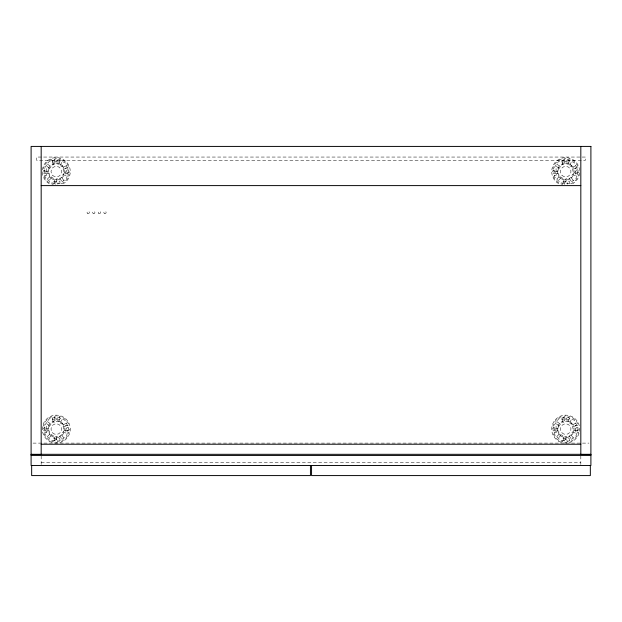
<?xml version="1.0" encoding="UTF-8"?>
<svg xmlns="http://www.w3.org/2000/svg" width="622" height="622" viewBox="0 0 622 622"><rect width="100%" height="100%" fill="white"/><g stroke="black" fill="none" stroke-linecap="round" stroke-linejoin="round"><path stroke-width="0.47" stroke-dasharray="3.11 2.33" d="M54.238 183.14L54.557 179.455L56.664 179.634L56.345 183.319M54.238 440.648L54.557 436.963L56.664 437.142L56.345 440.827M563.656 183.14L563.975 179.455L566.082 179.634L565.763 183.319M563.656 440.648L563.975 436.963L566.082 437.142L565.763 440.827M60.248 160.585L58.686 163.944L60.606 164.83L62.161 161.479M60.248 418.093L58.686 421.452L60.606 422.338L62.161 418.987M569.666 160.585L568.104 163.944L570.024 164.83L571.579 161.479M569.666 418.093L568.104 421.452L570.024 422.338L571.579 418.987M47.311 179.12L49.916 176.508L51.416 177.993L48.804 180.613M47.311 436.628L49.916 434.016L51.416 435.501L48.804 438.121M556.729 179.12L559.333 176.508L560.834 177.993L558.222 180.613M556.729 436.628L559.333 434.016L560.834 435.501L558.222 438.121M66.406 165.709L63.055 167.279L63.949 169.192L67.3 167.621M575.824 165.709L572.473 167.279L573.367 169.192L576.718 167.621M66.406 423.217L63.055 424.787L63.949 426.7L67.3 425.129M575.824 423.217L572.473 424.787L573.367 426.7L576.718 425.129M44.582 171.594L48.259 171.268L48.454 173.367L44.768 173.694M554 171.594L557.677 171.268L557.872 173.367L554.186 173.694M44.582 429.102L48.259 428.776L48.454 430.875L44.768 431.202M554 429.102L557.677 428.776L557.872 430.875L554.186 431.202M33.044 443.113L588.956 443.113M41.176 462.706L580.824 462.706M577.247 173.592L573.678 172.636L573.072 174.914L576.648 175.863M67.829 173.592L64.26 172.636L63.654 174.914L67.23 175.863M577.247 431.1L573.678 430.144L573.072 432.422L576.648 433.371M67.829 431.1L64.26 430.144L63.654 432.422L67.23 433.371M556.752 164.068L559.784 166.183L558.572 167.917L555.539 165.802M556.752 421.576L559.784 423.691L558.572 425.425L555.539 423.31M47.334 164.068L50.366 166.183L49.154 167.917L46.121 165.802M47.334 421.576L50.366 423.691L49.154 425.425L46.121 423.31M570.312 164.519L571.983 165.957M570.312 422.027L571.983 423.465M60.894 164.519L62.565 165.957M60.894 422.027L62.565 423.465M573.274 180.543L571.151 177.519L569.425 178.732L571.548 181.756M573.274 438.051L571.151 435.027L569.425 436.24L571.548 439.264M63.856 180.543L61.733 177.519L60.007 178.732L62.13 181.756M63.856 438.051L61.733 435.027L60.007 436.24L62.13 439.264M563.695 160.072L564.652 163.64L562.615 164.192L561.65 160.624M563.695 417.58L564.652 421.148L562.615 421.7L561.65 418.132M54.277 160.072L55.234 163.64L53.197 164.192L52.232 160.624M54.277 417.58L55.234 421.148L53.197 421.7L52.232 418.132M580.824 455.926L580.824 464.587M41.176 455.926L41.176 464.587M558.712 183.731A13.995 13.995 0 0 1 554.987 162.614A13.995 13.995 0 0 1 576.431 162.614A13.995 13.995 0 0 1 572.707 183.731M564.737 184.337A1.586 1.586 0 0 1 564.807 182.199A1.586 1.586 0 0 1 566.945 182.083A1.586 1.586 0 0 1 567.248 184.198M49.293 183.731A13.995 13.995 0 0 1 45.569 162.614A13.995 13.995 0 0 1 67.013 162.614A13.995 13.995 0 0 1 63.288 183.731M55.319 184.337A1.586 1.586 0 0 1 55.389 182.199A1.586 1.586 0 0 1 57.527 182.083A1.586 1.586 0 0 1 57.83 184.198M48.975 168.578L48.368 171.61L48.889 171.509L49.488 174.541L48.975 174.642L50.693 177.208L50.981 176.772L53.554 178.491L53.259 178.926L56.291 179.533L56.19 179.012L59.222 178.413L59.323 178.926L61.889 177.208L61.454 176.92L63.172 174.347L63.607 174.642L64.214 171.61L63.693 171.711L63.094 168.679L63.607 168.578L61.889 166.012L61.601 166.447L59.028 164.729L59.323 164.294L56.291 163.687L56.392 164.208L53.36 164.807L53.259 164.294L50.693 166.012L51.128 166.299L49.41 168.873L48.975 168.578M48.975 426.086L48.368 429.118L48.889 429.017L49.488 432.049L48.975 432.15L50.693 434.716L50.981 434.28L53.554 435.999L53.259 436.434L56.291 437.041L56.19 436.52L59.222 435.921L59.323 436.434L61.889 434.716L61.454 434.428L63.172 431.855L63.607 432.15L64.214 429.118L63.693 429.219L63.094 426.187L63.607 426.086L61.889 423.52L61.601 423.955L59.028 422.237L59.323 421.802L56.291 421.195L56.392 421.716L53.36 422.315L53.259 421.802L50.693 423.52L51.128 423.807L49.41 426.381L48.975 426.086M558.393 168.578L557.786 171.61L558.307 171.509L558.906 174.541L558.393 174.642L560.111 177.208L560.399 176.772L562.972 178.491L562.677 178.926L565.709 179.533L565.608 179.012L568.64 178.413L568.741 178.926L571.307 177.208L570.872 176.92L572.59 174.347L573.025 174.642L573.632 171.61L573.111 171.711L572.512 168.679L573.025 168.578L571.307 166.012L571.019 166.447L568.446 164.729L568.741 164.294L565.709 163.687L565.81 164.208L562.778 164.807L562.677 164.294L560.111 166.012L560.546 166.299L558.828 168.873L558.393 168.578M558.393 426.086L557.786 429.118L558.307 429.017L558.906 432.049L558.393 432.15L560.111 434.716L560.399 434.28L562.972 435.999L562.677 436.434L565.709 437.041L565.608 436.52L568.64 435.921L568.741 436.434L571.307 434.716L570.872 434.428L572.59 431.855L573.025 432.15L573.632 429.118L573.111 429.219L572.512 426.187L573.025 426.086L571.307 423.52L571.019 423.955L568.446 422.237L568.741 421.802L565.709 421.195L565.81 421.716L562.778 422.315L562.677 421.802L560.111 423.52L560.546 423.807L558.828 426.381L558.393 426.086M68.653 170.506L66.468 178.716L59.518 183.591L51.066 182.868L45.048 176.873L44.294 168.414L49.154 161.456L57.356 159.248L65.053 162.824L68.653 170.506M68.653 428.014L66.468 436.224L59.518 441.099L51.066 440.376L45.048 434.381L44.294 425.922L49.154 418.964L57.356 416.756L65.053 420.332L68.653 428.014M578.071 170.506L575.886 178.716L568.936 183.591L560.484 182.868L554.466 176.873L553.712 168.414L558.572 161.456L566.774 159.248L574.471 162.824L578.071 170.506M578.071 428.014L575.886 436.224L568.936 441.099L560.484 440.376L554.466 434.381L553.712 425.922L558.572 418.964L566.774 416.756L574.471 420.332L578.071 428.014M59.518 161.961L52.683 162.093L52.621 158.929A13.202 13.202 0 0 0 43.47 168.445L46.642 168.383L46.774 175.217L43.61 175.28A13.202 13.202 0 0 0 53.127 184.431L53.064 181.259L59.899 181.126L59.961 184.291A13.202 13.202 0 0 0 69.112 174.774L65.94 174.836L65.808 168.002L68.972 167.94A13.202 13.202 0 0 0 59.455 158.789L59.518 161.961M568.936 161.961L562.101 162.093L562.039 158.929A13.202 13.202 0 0 0 552.888 168.445L556.06 168.383L556.192 175.217L553.028 175.28A13.202 13.202 0 0 0 562.545 184.431L562.482 181.259L569.317 181.126L569.379 184.291A13.202 13.202 0 0 0 578.53 174.774L575.358 174.836L575.226 168.002L578.39 167.94A13.202 13.202 0 0 0 568.873 158.789L568.936 161.961M59.518 419.469L52.683 419.601L52.621 416.437A13.202 13.202 0 0 0 43.47 425.953L46.642 425.891L46.774 432.725L43.61 432.788A13.202 13.202 0 0 0 53.127 441.939L53.064 438.767L59.899 438.634L59.961 441.799A13.202 13.202 0 0 0 69.112 432.282L65.94 432.344L65.808 425.51L68.972 425.448A13.202 13.202 0 0 0 59.455 416.297L59.518 419.469M568.936 419.469L562.101 419.601L562.039 416.437A13.202 13.202 0 0 0 552.888 425.953L556.06 425.891L556.192 432.725L553.028 432.788A13.202 13.202 0 0 0 562.545 441.939L562.482 438.767L569.317 438.634L569.379 441.799A13.202 13.202 0 0 0 578.53 432.282L575.358 432.344L575.226 425.51L578.39 425.448A13.202 13.202 0 0 0 568.873 416.297L568.936 419.469M585.302 157.055L36.698 157.055L36.698 160.414L585.302 160.414L585.302 157.055M93.238 213.447A1.12 1.12 0 0 0 94.917 212.475A1.12 1.12 0 0 0 93.238 211.503A1.12 1.12 0 0 0 93.238 213.447M98.836 213.447A1.12 1.12 0 0 0 100.515 212.475A1.12 1.12 0 0 0 98.836 211.503A1.12 1.12 0 0 0 98.836 213.447M104.434 213.447A1.12 1.12 0 0 0 106.113 212.475A1.12 1.12 0 0 0 104.434 211.503A1.12 1.12 0 0 0 104.434 213.447M87.64 213.447A1.12 1.12 0 0 0 89.319 212.475A1.12 1.12 0 0 0 87.64 211.503A1.12 1.12 0 0 0 87.64 213.447M552.927 172.994A1.586 1.586 0 0 0 555.555 172.208A1.586 1.586 0 0 0 553.564 170.327A1.586 1.586 0 0 0 552.927 172.994M564.566 161.215A1.586 1.586 0 0 0 567.054 160.056A1.586 1.586 0 0 0 564.807 158.478A1.586 1.586 0 0 0 564.566 161.215M576.532 172.698A1.586 1.586 0 0 0 578.989 171.462A1.586 1.586 0 0 0 576.687 169.962A1.586 1.586 0 0 0 576.532 172.698M561.977 175.342A5.279 5.279 0 0 0 570.809 172.978A5.279 5.279 0 0 0 564.341 166.509A5.279 5.279 0 0 0 561.977 175.342M561.106 178.701A8.451 8.451 0 0 0 574.145 172.053A8.451 8.451 0 0 0 561.868 164.084A8.451 8.451 0 0 0 561.106 178.701M49.293 441.239A13.995 13.995 0 0 0 70.286 429.118A13.995 13.995 0 0 0 49.293 416.997A13.995 13.995 0 0 0 49.293 441.239M55.63 442.118A1.586 1.586 0 0 0 58.103 440.936A1.586 1.586 0 0 0 55.84 439.381A1.586 1.586 0 0 0 55.63 442.118M43.509 430.502A1.586 1.586 0 0 0 46.137 429.716A1.586 1.586 0 0 0 44.146 427.835A1.586 1.586 0 0 0 43.509 430.502M55.148 418.723A1.586 1.586 0 0 0 57.636 417.564A1.586 1.586 0 0 0 55.389 415.986A1.586 1.586 0 0 0 55.148 418.723M67.114 430.206A1.586 1.586 0 0 0 69.571 428.97A1.586 1.586 0 0 0 67.269 427.469A1.586 1.586 0 0 0 67.114 430.206M52.559 432.85A5.279 5.279 0 0 0 61.391 430.486A5.279 5.279 0 0 0 54.923 424.017A5.279 5.279 0 0 0 52.559 432.85M51.688 436.209A8.451 8.451 0 0 0 64.727 429.561A8.451 8.451 0 0 0 52.45 421.592A8.451 8.451 0 0 0 51.688 436.209M43.509 172.994A1.586 1.586 0 0 0 46.137 172.208A1.586 1.586 0 0 0 44.146 170.327A1.586 1.586 0 0 0 43.509 172.994M55.148 161.215A1.586 1.586 0 0 0 57.636 160.056A1.586 1.586 0 0 0 55.389 158.478A1.586 1.586 0 0 0 55.148 161.215M67.114 172.698A1.586 1.586 0 0 0 69.571 171.462A1.586 1.586 0 0 0 67.269 169.962A1.586 1.586 0 0 0 67.114 172.698M52.559 175.342A5.279 5.279 0 0 0 61.391 172.978A5.279 5.279 0 0 0 54.923 166.509A5.279 5.279 0 0 0 52.559 175.342M51.688 178.701A8.451 8.451 0 0 0 64.727 172.053A8.451 8.451 0 0 0 52.45 164.084A8.451 8.451 0 0 0 51.688 178.701M558.712 441.239A13.995 13.995 0 0 0 579.704 429.118A13.995 13.995 0 0 0 558.712 416.997A13.995 13.995 0 0 0 558.712 441.239M565.048 442.118A1.586 1.586 0 0 0 567.521 440.936A1.586 1.586 0 0 0 565.258 439.381A1.586 1.586 0 0 0 565.048 442.118M552.927 430.502A1.586 1.586 0 0 0 555.555 429.716A1.586 1.586 0 0 0 553.564 427.835A1.586 1.586 0 0 0 552.927 430.502M564.566 418.723A1.586 1.586 0 0 0 567.054 417.564A1.586 1.586 0 0 0 564.807 415.986A1.586 1.586 0 0 0 564.566 418.723M576.532 430.206A1.586 1.586 0 0 0 578.989 428.97A1.586 1.586 0 0 0 576.687 427.469A1.586 1.586 0 0 0 576.532 430.206M561.977 432.85A5.279 5.279 0 0 0 570.809 430.486A5.279 5.279 0 0 0 564.341 424.017A5.279 5.279 0 0 0 561.977 432.85M561.106 436.209A8.451 8.451 0 0 0 574.145 429.561A8.451 8.451 0 0 0 561.868 421.592A8.451 8.451 0 0 0 561.106 436.209"/><path stroke-width="0.93" d="M41.176 185.605L580.824 185.605M41.176 444.232L580.824 444.232M31.1 454.309L590.9 454.309M31.1 454.503L41.176 454.503L41.176 146.419M590.9 454.503L580.824 454.503L580.824 146.419M31.1 455.428L590.9 455.428M590.34 465.505L590.34 475.581L311.56 475.581L311.56 465.505M310.44 465.505L310.44 475.581L31.66 475.581L31.66 465.505M590.9 146.419L31.1 146.419L31.1 465.505L590.9 465.505L590.9 146.419"/></g></svg>
